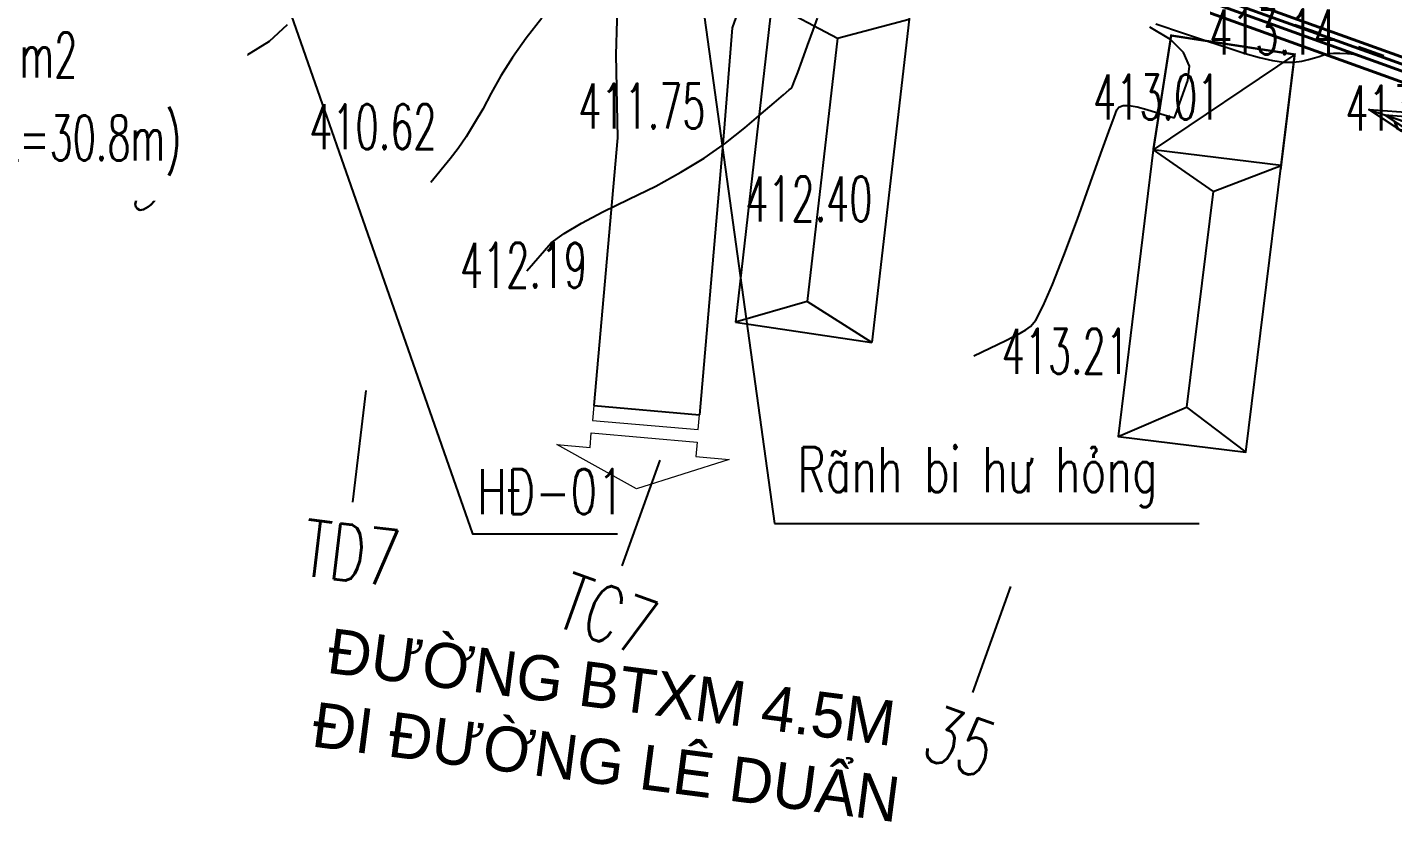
# Model space of a CAD drawing. Header units: centimetres. Extents: x 556321 to 560034, y 1839250 to 1840516.
# Drawn here: x 556775.2 to 556835.9, y 1839282.9 to 1839318.2 of the extents above; entities that cross this region are included whole.
import ezdxf
from ezdxf.enums import TextEntityAlignment as Align

# ---------------------------------------------------------------- set-up
doc = ezdxf.new("R2010")
doc.units = ezdxf.units.CM
doc.header["$MEASUREMENT"] = 0
doc.set_wipeout_variables(frame=1)
doc.linetypes.add('ACAD_ISO03W100', pattern=[30, 12, -18])
for name, color, linetype in [('4', 21, 'Continuous'), ('bovia', 1, 'Continuous'), ('CAO DO AN', 6, 'Continuous'), ('cao do Hien Trang', 6, 'Continuous'), ('cao do3', 2, 'Continuous'), ('DIA CHAT', 8, 'Continuous'), ('H1_DongMuc', 3, 'Continuous'), ('H1_DongMuc_Con', 3, 'Continuous'), ('pha1', 4, 'Continuous'), ('sh(bs)', 31, 'Continuous'), ('SH1', 4, 'Continuous'), ('thoat nuoc', 50, 'Continuous'), ('ThongSoTuyen_TuyenPDP', 7, 'Continuous'), ('TUYEN', 7, 'Continuous')]:
    doc.layers.add(name, color=color, linetype=linetype)
doc.layers.add('Mep duong', color=241, linetype='Continuous', lineweight=50)
doc.styles.add('2D', font='vnsimple.shx', dxfattribs={"width": 0.6})
doc.styles.add('Khung ten', font='VHAVANB_3.TTF')
doc.styles.get("Standard").update_dxf_attribs({"font": 'Vnsimple.shx', "width": 0.7, "height": 2})
doc.linetypes.add('FENCELINE2', pattern='A,0.25,-0.1,[132,ltypeshp.shx,S=0.1,R=0,X=-0.1,Y=0],-0.1,1', length=1.45)
doc.dimstyles.get("Standard").update_dxf_attribs({"dimtxt": 0.18, "dimasz": 0.18, "dimexe": 0.18, "dimexo": 0.0625, "dimgap": 0.09, "dimtad": 0, "dimtih": 1, "dimtoh": 1, "dimdec": 4, "dimzin": 0, "dimdsep": 46, "dimtxsty": 'Standard', "dimcen": 0.09, "dimadec": 0, "dimazin": 0, "dimtfac": 1, "dimtdec": 4, "dimtofl": 0, "dimtmove": 0, "dimatfit": 3, "dimfxl": 0, "dimtolj": 1, "dimtzin": 0, "dimarcsym": 0})

# ---------------------------------------------------------------- blocks, each defined once
blk = doc.blocks.new('A$C4A36565F')
at = {"layer": 'SH1'}
blk.add_lwpolyline([(0, 0), (5.93522299057804, -11.56603337591514), (11.09838694659993, -8.91650536400266), (5.16316395602189, 2.64952801191248)], close=True, dxfattribs=at)
at = {"layer": 'SH1', "color": 8}
for points in [[(0, 0), (3.281057433690876, -0.0383113962598145), (5.16316395602189, 2.64952801191248)], [(3.281057433690876, -0.0383113962598145), (7.75089463905897, -8.748731608502567)], [(5.93522299057804, -11.56603337591514), (7.75089463905897, -8.748731608502567), (11.09838694659993, -8.91650536400266)]]:
    blk.add_lwpolyline(points, dxfattribs=at)
at = {"layer": 'SH1'}
blk.add_lwpolyline([(5.93522299057804, -11.56603337591514), (11.09838694659993, -8.91650536400266)], dxfattribs=at)
blk = doc.blocks.new('A$C2A113424')
at = {"layer": 'Mep duong', "linetype": 'Continuous', "lineweight": 20, "extrusion": (-0.004496282055146948, 0.001719061481453282, 0.999988414070535)}
blk.add_lwpolyline([(4.322536986824867, 6.79247280023508), (4.830761154897329, 6.598165935739423), (3.402301987192789, 2.861923919200379), (2.89407781927676, 3.056230783792444), (2.44399803933625, 1.879013385726145), (2.335873058389854, 5.535508036274276), (4.772616766727176, 7.969690198559676), (4.322536986810312, 6.79247280047155)], dxfattribs=at)
blk.add_lwpolyline([(5.273641723522699, 6.428841570338148), (3.845182555903653, 2.692599553731802), (4.372020599101048, 2.491176137052379), (5.800479766678257, 6.227418153647811)], close=True, dxfattribs=at)
blk = doc.blocks.new('A$C60531E53')
at = {"layer": '4'}
blk.add_hatch(color=256, dxfattribs=at).paths.add_polyline_path([(-0.2401799543149536, 0, 1), (0.2401799543149536, 0, 1)])
blk.add_circle((0, 0), 0.2401799543149536, dxfattribs=at)
for points in [[(-2.897110797605819, 0), (1.220780834732068, 0)], [(-2.191728709441122, 0), (1.926162922896765, 0)], [(2.173985659223035, 0), (-1.943905973114852, 0)], [(2.917498102954596, 0), (-1.200393529383291, 0)]]:
    blk.add_leader(points, dimstyle='Standard', override={"dimasz": 2, "dimgap": 0.09, "dimtad": 0, "dimldrblk": 'Open30'}, dxfattribs=at)

msp = doc.modelspace()

# ---------------------------------------------------------------- linework, layer by layer
at = {"layer": 'cao do Hien Trang', "color": 3, "lineweight": -2}
for centre in [(556806.2203999867, 1839317.855253981, 411.493), (556826.0779945429, 1839317.836085463, 412.918), (556801.385527455, 1839316.980983655, 411.388), (556831.571883485, 1839316.993930908, 413.142), (556803.5134774547, 1839313.698796306, 411.752), (556801.4517973459, 1839313.288190498, 411.73), (556806.1880448791, 1839313.53918712, 411.842), (556807.5625859692, 1839313.189481828, 411.872)]:
    msp.add_circle(centre, 0, dxfattribs=at)
at = {"layer": 'cao do3', "color": 6, "lineweight": -2, "elevation": 408.942}
msp.add_lwpolyline([(556800.3986262747, 1839301.392825602), (556805.0990595001, 1839300.985093803)], dxfattribs=at)
at = {"layer": 'cao do3', "color": 6, "lineweight": -2}
for centre in [(556826.4090856194, 1839314.098852196, 413.0139), (556791.5520966, 1839312.784360564, 410.6227), (556810.9378746779, 1839309.573684989, 412.3962), (556798.2515302945, 1839306.630149448, 412.192), (556822.3427815831, 1839302.808804743, 413.2139)]:
    msp.add_circle(centre, 0, dxfattribs=at)
at = {"layer": 'DIA CHAT', "color": 3, "lineweight": -2}
msp.add_lwpolyline([(556782.8123702838, 1839330.573053412), (556795.0079504509, 1839295.695506385), (556801.4546081062, 1839295.695506385)], dxfattribs=at)
at = {"layer": 'H1_DongMuc', "color": 5, "lineweight": -2, "elevation": 410}
msp.add_lwpolyline([(556779.9273469248, 1839311.167456219), (556777.8573454183, 1839313.760025989), (556777.8986097396, 1839314.373756932), (556778.4060691415, 1839314.893906515), (556779.3797236236, 1839315.320474736), (556780.8195731861, 1839315.653461596), (556782.3965863149, 1839315.989036772), (556783.7817314959, 1839316.423369944), (556784.9750087289, 1839316.95646111), (556785.9764180142, 1839317.588310272), (556786.7859593518, 1839318.318917428)], dxfattribs=at)
at = {"layer": 'H1_DongMuc_Con', "color": 8, "lineweight": -2}
for points, elevation in [([(556798.0888842894, 1839318.609547281), (556797.3978511583, 1839317.712272927), (556796.7936194788, 1839316.858507025), (556796.276189251, 1839316.048249576), (556795.8455604748, 1839315.28150058), (556795.4627616707, 1839314.568719619), (556795.0888213594, 1839313.920366276), (556794.7237395411, 1839313.33644055), (556794.3675162157, 1839312.816942442), (556794.0201513832, 1839312.361871952), (556793.1628124178, 1839311.304730248)], 411), ([(556797.4318710392, 1839307.38310206), (556798.5151234275, 1839308.622589129), (556799.0865909301, 1839309.038585601), (556799.8510866162, 1839309.500161145), (556800.8086104856, 1839310.00731576), (556801.9591625384, 1839310.560049446), (556803.1630093647, 1839311.147364489), (556804.2804175547, 1839311.758263174), (556805.3113871083, 1839312.392745503), (556806.2559180254, 1839313.050811474), (556807.1140103062, 1839313.732461087), (556807.84914823, 1839314.357775816), (556808.4248160763, 1839314.846837132), (556808.8410138452, 1839315.199645035), (556809.0977415363, 1839315.416199527), (556809.19499915, 1839315.496500605), (556809.2376943129, 1839315.582214071), (556809.3307346518, 1839315.815005724), (556809.4741201669, 1839316.194875565), (556809.6678508578, 1839316.721823594), (556809.911926725, 1839317.395849809), (556810.1571149826, 1839318.072937654), (556810.3541828457, 1839318.609070569)], 412), ([(556817.3000977093, 1839303.608673255), (556818.7192726368, 1839304.280914808), (556819.0641195035, 1839304.455135781), (556819.3642903926, 1839304.616205563), (556819.6197853042, 1839304.764124156), (556819.830604238, 1839304.89889156), (556820.064470015, 1839305.192606187), (556820.3891054557, 1839305.817366448), (556820.8045105602, 1839306.773172343), (556821.3106853287, 1839308.060023874), (556821.9076297609, 1839309.677921039), (556822.4914237988, 1839311.298818624), (556822.9581473845, 1839312.594671413), (556823.3078005179, 1839313.565479408), (556823.540383199, 1839314.211242608), (556823.6558954278, 1839314.531961013), (556823.7551666531, 1839314.659105761), (556823.9390263237, 1839314.724147991), (556824.2074744398, 1839314.727087704), (556824.5605110012, 1839314.667924898), (556824.9981360079, 1839314.546659575), (556825.4309340934, 1839314.410568635), (556825.7694898911, 1839314.30692898), (556826.013803401, 1839314.235740609), (556826.1638746231, 1839314.197003523), (556826.2197035573, 1839314.190717722), (556826.2509013306, 1839314.264524473), (556826.32707907, 1839314.466065041), (556826.4482367756, 1839314.795339428), (556826.614374447, 1839315.252347633), (556826.8254920846, 1839315.837089657), (556826.8942733454, 1839316.471789165), (556826.6334018863, 1839317.078669823), (556826.0428777074, 1839317.657731631), (556825.1227008088, 1839318.20897459)], 413), ([(556825.3953279858, 1839318.359245173), (556826.6216391539, 1839317.943923671), (556827.6922893989, 1839317.585443597), (556828.6072787207, 1839317.283804951), (556829.3666071191, 1839317.039007733), (556830.0125416452, 1839316.85224439), (556830.5873493494, 1839316.724707371), (556831.0910302319, 1839316.656396675), (556831.5235842927, 1839316.647312302), (556831.8850115316, 1839316.697454252), (556832.1884997122, 1839316.773449332), (556832.4472365975, 1839316.841924346), (556832.6612221876, 1839316.902879297), (556832.8304564822, 1839316.956314182), (556832.9549394818, 1839317.002229003), (556833.0920829121, 1839317.035874475), (556833.299298499, 1839317.052501313), (556833.5765862425, 1839317.052109518), (556833.9239461428, 1839317.034699089), (556834.241043466, 1839317.00854546)], 413)]:
    msp.add_lwpolyline(points, dxfattribs=dict(at, elevation=elevation))
at = {"layer": 'pha1', "color": 8, "linetype": 'ACAD_ISO03W100', "ltscale": 0.1, "elevation": 413.955}
msp.add_lwpolyline([(556724.163080093, 1839343.273711327), (556742.3186309657, 1839338.138060394), (556754.3438038721, 1839335.338263692), (556767.4120647062, 1839333.142799329), (556775.4651195912, 1839331.527330041), (556775.9359602011, 1839333.043614685), (556781.5846442196, 1839332.420093348), (556782.2809909128, 1839333.004139821), (556791.374879733, 1839332.86242885), (556793.6518529875, 1839331.441881941), (556797.3232667369, 1839330.506425861), (556804.5110680892, 1839329.014396128), (556805.796204366, 1839327.586123833), (556816.3139021257, 1839323.73031071), (556828.7402746547, 1839319.316067087), (556846.4859649644, 1839313.129219065)], dxfattribs=at)
at = {"layer": 'SH1'}
for points, elevation in [([(556798.8347924491, 1839328.700711672), (556801.5488033497, 1839324.282201224), (556801.5195857892, 1839321.607478372), (556801.385527455, 1839316.980983655), (556801.4517973459, 1839313.288190498), (556800.3986262747, 1839301.392825602)], 408.942), ([(556810.0624683737, 1839326.022101257), (556808.8692304713, 1839324.677159145), (556806.5495931332, 1839318.178694377), (556806.1880448791, 1839313.53918712), (556805.0990595001, 1839300.985093803)], 413.955), ([(556808.8565644517, 1839323.972374375), (556806.7066480096, 1839305.094401515)], 411.131), ([(556814.8700876546, 1839322.422208355), (556812.7683885186, 1839304.194203355)], 411.646), ([(556806.7066480096, 1839305.094401515), (556812.7683885186, 1839304.194203355)], 411.131)]:
    msp.add_lwpolyline(points, dxfattribs=dict(at, elevation=elevation))
at = {"layer": 'SH1', "color": 8}
for points, elevation in [([(556808.3199402092, 1839319.260387578), (556811.2365214599, 1839317.724858279), (556814.4253577506, 1839318.565072585)], 411.646), ([(556811.2365214599, 1839317.724858279), (556809.894090907, 1839306.010581844)], 411.646), ([(556812.7683885186, 1839304.194203355), (556809.894090907, 1839306.010581844), (556806.7066480096, 1839305.094401515)], 411.131)]:
    msp.add_lwpolyline(points, dxfattribs=dict(at, elevation=elevation))
at = {"layer": 'SH1', "linetype": 'FENCELINE2', "const_width": 0.1}
msp.add_lwpolyline([(556825.2832220595, 1839312.749364486), (556826.0779945429, 1839317.836085463), (556831.571883485, 1839316.993930908), (556830.9425953848, 1839311.864964077)], dxfattribs=at)
at = {"layer": 'SH1', "color": 8}
msp.add_lwpolyline([(556831.571883485, 1839316.993930908), (556825.2834909558, 1839312.751085484)], dxfattribs=at)
at = {"layer": 'ThongSoTuyen_TuyenPDP', "color": 1, "lineweight": -2}
for p, q in [((556790.2664511624, 1839302.066997574), (556789.6709251215, 1839297.102589378)), ((556803.3418389903, 1839298.970345195), (556801.6475456423, 1839294.266158757)), ((556818.9372519554, 1839293.353390001), (556817.2429586074, 1839288.649203562))]:
    msp.add_line(p, q, dxfattribs=at)

# ---------------------------------------------------------------- block references
at = {"layer": '4', "rotation": 161.2464477849614}
msp.add_blockref('A$C60531E53', (556837.6312584823, 1839313.608116879, 413.803), dxfattribs=at)
at = {"layer": 'SH1', "color": 8, "xscale": 0.9864902322496218, "yscale": 0.9864902322496218, "zscale": 0.9864902322496218, "rotation": 325.8401007191659}
msp.add_blockref('A$C4A36565F', (556825.2834909558, 1839312.751085484), dxfattribs=at)
at = {"layer": 'thoat nuoc', "extrusion": (-0.004933202664806085, -0.05687118284072948, 0.9983693365051655), "xscale": 1.179521028967847, "yscale": 1.179521028967847, "zscale": 1.179521028967847, "rotation": 110.9233323107573}
msp.add_blockref('A$C2A113424', (395776.183664082, 1877491.504899378, -106941.7980032896), dxfattribs=at)

# ---------------------------------------------------------------- texts
at = {"layer": 'CAO DO AN', "color": 6, "lineweight": -2, "width": 0.6}
msp.add_text('413.14', height=2, dxfattribs=at).set_placement((556827.7707606661, 1839316.993724466, 826.3105))
at = {"layer": 'cao do3', "color": 6, "lineweight": -2, "width": 0.6}
for s, p in [('413.01', (556822.6079628005, 1839314.098645754, 826.1824)), ('411.75', (556799.7123546358, 1839313.698589864, 824.9205)), ('413.80', (556833.8301356635, 1839313.607910437, 826.9715)), ('410.62', (556787.7509737811, 1839312.784154122, 823.7912)), ('412.40', (556807.1367518591, 1839309.573478547, 825.5647)), ('412.19', (556794.4504074757, 1839306.629943006, 825.3605)), ('413.21', (556818.5416587642, 1839302.808598302, 826.3824))]:
    msp.add_text(s, height=2, dxfattribs=at).set_placement(p)
at = {"layer": 'DIA CHAT', "color": 3, "lineweight": -2, "insert": (556795.2215915524, 1839298.57147033), "char_height": 2, "width": 4.810177185805514, "attachment_point": 1}
msp.add_mtext('H§-01', dxfattribs=at)
at = {"layer": 'H1_DongMuc', "color": 5, "lineweight": -2}
msp.add_text('410', height=1, rotation=308.605132280005, dxfattribs=at).set_placement((556779.9273469248, 1839311.167456219, 410), align=Align.MIDDLE)
at = {"layer": 'sh(bs)', "color": 7, "lineweight": -2, "insert": (556787.7923780945, 1839291.63187245, -9.361), "char_height": 2, "width": 26.72984380283251, "attachment_point": 1, "rotation": 352.61648671743336, "style": 'Khung ten'}
msp.add_mtext('\\pi0.9558;®\xadêng btxm 4.5m\\P\\pi0.69936;®i ®\xadêng lª duÈn ', dxfattribs=at)
at = {"layer": 'SH1', "insert": (556809.4561888985, 1839299.551703604), "char_height": 2, "width": 25.11697767073442, "attachment_point": 1}
msp.add_mtext('R·nh bi h\xad háng', dxfattribs=at)
at = {"layer": 'ThongSoTuyen_TuyenPDP', "color": 1, "lineweight": -2, "width": 0.7}
for s, rotation, p in [('TD7', 353.1595355734376, (556787.3568851687, 1839293.855086692)), ('TC7', 340.1926466894024, (556798.5751242266, 1839291.65265332)), ('35', 340.1926466894024, (556814.8702577192, 1839285.783681788))]:
    msp.add_text(s, height=2.5, rotation=rotation, dxfattribs=at).set_placement(p)

# ---------------------------------------------------------------- leaders
at = {"layer": 'SH1'}
msp.add_leader([(556804.2484369533, 1839326.392437421), (556808.4424118395, 1839296.155072559), (556827.3310316044, 1839296.155072559)], dimstyle='Standard', override={"dimasz": 1, "dimgap": 0.09, "dimtad": 0, "dimldrblk": 'Open30'}, dxfattribs=at)

# ---------------------------------------------------------------- next in the draw order: wipeouts: each hides what was drawn before it
at = {"color": 8, "linetype": 'ByBlock'}
msp.add_wipeout([(556784.2621260275, 1839310.492890582), (556784.4109292992, 1839310.5200431815), (556784.5482265567, 1839310.5728598856), (556784.6855634932, 1839310.6591254214), (556784.7813108346, 1839310.7472196582), (556784.8407524803, 1839310.819684998), (556784.9367394127, 1839310.9938227748), (556784.9751255988, 1839311.1191818856), (556784.9925886969, 1839311.250465141), (556784.9904738087, 1839311.3601899864), (556784.9904738087, 1839311.3601899864), (556784.993565199, 1839311.3053273475), (556784.9937992956, 1839318.5317162813), (556784.9933166234, 1839318.8532927223), (556784.9519867755, 1839319.079966148), (556784.8763426482, 1839319.2419705573), (556784.7595759796, 1839319.390250586), (556784.6627871218, 1839319.472760789), (556784.5312942694, 1839319.5499653225), (556784.4030871858, 1839319.5967726964), (556784.4030871858, 1839319.5967726964), (556784.1939154651, 1839319.624625291), (556782.8993289777, 1839319.624762903), (556789.7386500841, 1839331.3960270926), (556781.8225684786, 1839319.6249789908), (556738.4190248521, 1839319.6254195613), (556738.1933370893, 1839319.6226215044), (556737.97924738, 1839319.6118536782), (556737.7904787529, 1839319.551637822), (556737.5604905466, 1839319.391196245), (556737.3771265786, 1839319.1065469212), (556737.3288917751, 1839318.8920374354), (556737.3261060687, 1839318.7335914685), (556737.3260847155, 1839318.5327117539), (556737.3258452418, 1839311.2557321622), (556737.4314997041, 1839310.893434184), (556737.6441262548, 1839310.6520698764), (556737.6441262548, 1839310.6520698764), (556737.6441262548, 1839310.6520698764), (556737.6441262548, 1839310.6520698764), (556737.8392634392, 1839310.543868102), (556737.9590301967, 1839310.5083603184), (556738.0613727968, 1839310.4933766779), (556738.1407039225, 1839310.4909121394)], dxfattribs=at).translate(0, 0, 1.994000000000028).dxf.layer = 'pha1'

# ---------------------------------------------------------------- next in the draw order: linework, layer by layer
at = {"layer": 'bovia', "color": 6, "lineweight": 40, "elevation": 427.4431}
for points in [[(556845.643242116, 1839313.539317368), (556828.4421357353, 1839319.734990995), (556816.1901730902, 1839324.148030491), (556812.8409928387, 1839325.354373112), (556803.387267704, 1839328.323435762), (556793.6121964124, 1839329.653770804), (556779.4817629787, 1839331.341843896), (556774.7806231594, 1839332.167603089), (556767.4036084339, 1839333.420512129), (556755.992315039, 1839335.428054664), (556742.6681760871, 1839338.495536277), (556737.4812422623, 1839339.906519287), (556723.5321749515, 1839343.867824575), (556708.1073947264, 1839348.248208016), (556705.8606187421, 1839348.886255377), (556691.4279170675, 1839352.193547552), (556687.7504796371, 1839352.963702967), (556676.9636840953, 1839355.382535778), (556675.9412505045, 1839355.496096619)], [(556845.4399152817, 1839312.974819185), (556828.2388089012, 1839319.170492812), (556815.9868462561, 1839323.583532308), (556812.6493573645, 1839324.785663813), (556803.2559867091, 1839327.735771371), (556793.5361497981, 1839329.058589309), (556779.3942100953, 1839330.748036981), (556774.6784891294, 1839331.576357366), (556767.3013954792, 1839332.82927981), (556755.8729490637, 1839334.839840006), (556742.5220678904, 1839337.91347821), (556737.3205364961, 1839339.328432145), (556723.3682660499, 1839343.29064707), (556707.9434858249, 1839347.671030511), (556705.7115567646, 1839348.30486159), (556691.2994026559, 1839351.607445235), (556687.6233372699, 1839352.377313307), (556676.8646258462, 1839354.789848531), (556676.3719604553, 1839354.844568463)]]:
    msp.add_lwpolyline(points, dxfattribs=at)
at = {"layer": 'TUYEN', "color": 1, "lineweight": 40, "elevation": 427.4431}
for points in [[(556845.2874201561, 1839312.551445548), (556828.0863137754, 1839318.747119175), (556815.8343511303, 1839323.160158671), (556812.5056307588, 1839324.359131839), (556803.1575259628, 1839327.295023078), (556793.4791148371, 1839328.612203188), (556779.3285454325, 1839330.302681796), (556774.6018886069, 1839331.132923073), (556767.2247357633, 1839332.385855571), (556755.7834245821, 1839334.398679013), (556742.4124867431, 1839337.47693466), (556737.2000071715, 1839338.894866788), (556723.2453343738, 1839342.857763941), (556707.8205541488, 1839347.238147383), (556705.5997602815, 1839347.86881625), (556691.2030168471, 1839351.167868498), (556687.5279804944, 1839351.937521063), (556676.7903321591, 1839354.345333096), (556676.3222848022, 1839354.397318723)], [(556845.5415786988, 1839313.257068277), (556828.3404723181, 1839319.452741903), (556816.088509673, 1839323.8657814), (556812.7451751017, 1839325.070018463), (556803.3216272064, 1839328.029603567), (556793.5741731052, 1839329.356180057), (556779.437986537, 1839331.044940439), (556774.7295561443, 1839331.871980228), (556767.3525019566, 1839333.12489597), (556755.9326320513, 1839335.133947335), (556742.5951219888, 1839338.204507243), (556737.4008893791, 1839339.617475716), (556723.4502205008, 1839343.579235822)]]:
    msp.add_lwpolyline(points, dxfattribs=at)

# ---------------------------------------------------------------- next in the draw order: texts
at = {"layer": 'pha1', "color": 3, "style": '2D', "width": 0.6}
for s, p in [('Xö lý mÆt ®\xadêng h\xad háng, S=69.00m2', (556761.3655648401, 1839315.966200847)), ('Lý tr×nh: Km0+410.40 - Km0+441.20 (L=30.8m)', (556761.3658498642, 1839312.287159202))]:
    msp.add_text(s, height=2, rotation=359.9953327796568, dxfattribs=at).set_placement(p, align=Align.CENTER)

doc.saveas('drawing.dxf')
